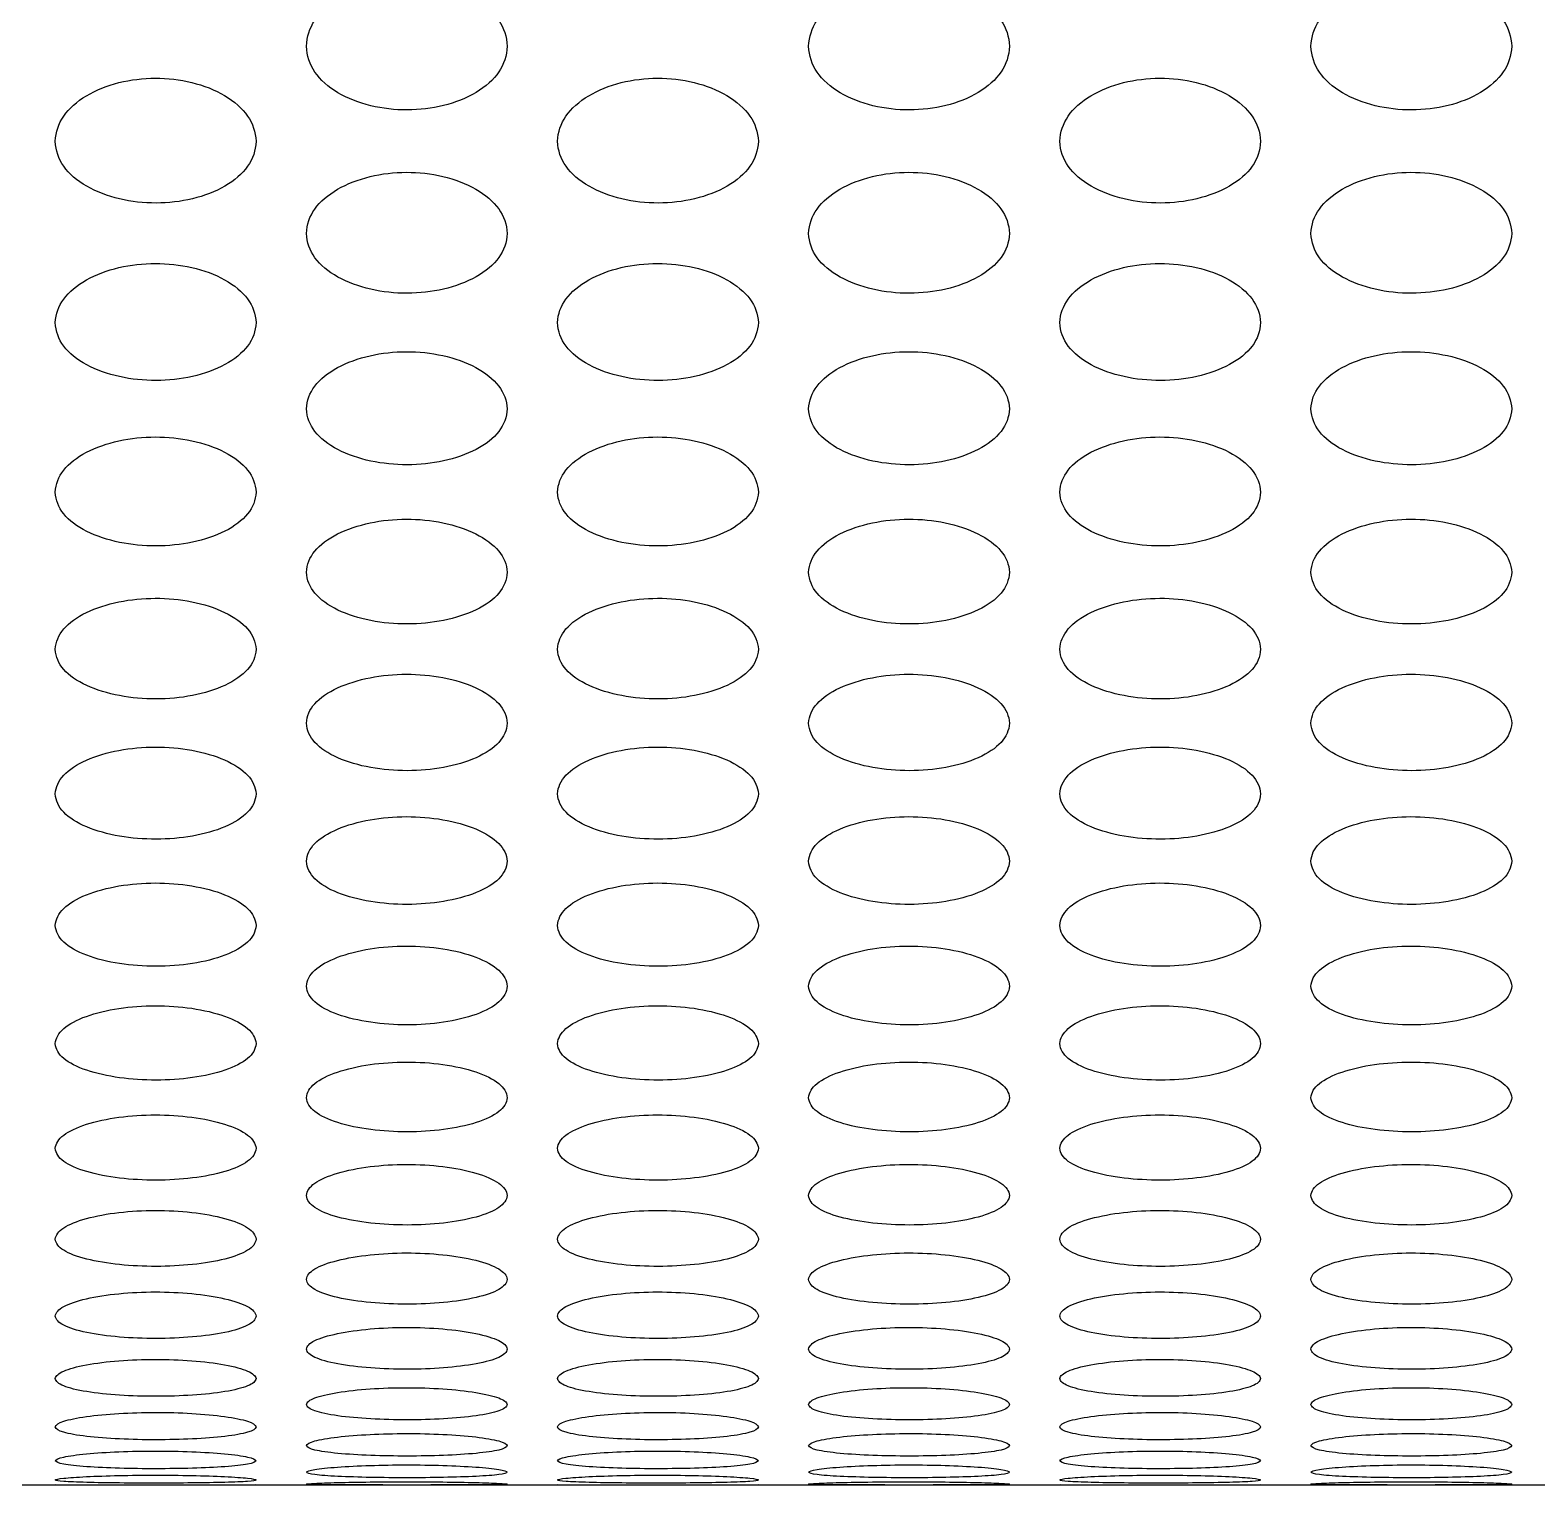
# Model space of a CAD drawing. Header units: millimetres. Extents: x 750 to 8479, y 2174 to 4333.
# Drawn here: x 2392.2 to 2452.2, y 3509.3 to 3567.2 of the extents above; entities that cross this region are included whole.
import ezdxf

# ---------------------------------------------------------------- set-up
doc = ezdxf.new("R2010")
doc.units = ezdxf.units.MM
doc.header["$LTSCALE"] = 153.67
doc.layers.get('0').update_dxf_attribs({"linetype": 'CONTINUOUS'})
doc.layers.add('02___PRT_ALL_AXES', color=7, linetype='CONTINUOUS')

msp = doc.modelspace()

# ---------------------------------------------------------------- linework, layer by layer
at = {"linetype": 'Continuous'}
msp.add_line((2284.7516, 3509.32203), (2725.87682, 3509.32203), dxfattribs=at)
at = {"layer": '02___PRT_ALL_AXES', "linetype": 'Continuous'}
for p, q in [((2406.20302, 3509.32203), (2405.94079, 3509.32203)), ((2408.39163, 3509.32203), (2408.1199, 3509.32203)), ((2426.20302, 3509.32203), (2425.94079, 3509.32203)), ((2428.39163, 3509.32203), (2428.1199, 3509.32203)), ((2446.20302, 3509.32203), (2445.94079, 3509.32203)), ((2448.39163, 3509.32203), (2448.1199, 3509.32203))]:
    msp.add_line(p, q, dxfattribs=at)
for points in [[(2403.16421, 3566.59356), (2403.18605, 3566.97196), (2403.39803, 3567.65175), (2404.34098, 3568.5126), (2405.68085, 3569.0574), (2407.14755, 3569.23724), (2408.62142, 3569.06465), (2409.97591, 3568.52092), (2410.92905, 3567.65558), (2411.14258, 3566.97348), (2411.16421, 3566.59356)], [(2423.16421, 3566.59356), (2423.18605, 3566.97196), (2423.39803, 3567.65175), (2424.34098, 3568.5126), (2425.68085, 3569.0574), (2427.14755, 3569.23724), (2428.62142, 3569.06465), (2429.97591, 3568.52092), (2430.92905, 3567.65558), (2431.14258, 3566.97348), (2431.16421, 3566.59356)], [(2443.16421, 3566.59356), (2443.18605, 3566.97196), (2443.39803, 3567.65175), (2444.34098, 3568.5126), (2445.68085, 3569.0574), (2447.14755, 3569.23724), (2448.62142, 3569.06465), (2449.97591, 3568.52092), (2450.92905, 3567.65558), (2451.14258, 3566.97348), (2451.16421, 3566.59356)], [(2411.16421, 3566.59356), (2411.14237, 3566.21516), (2410.93039, 3565.5416), (2409.98744, 3564.70085), (2408.64757, 3564.17474), (2407.18087, 3564.00198), (2405.707, 3564.16776), (2404.35251, 3564.69276), (2403.39937, 3565.53781), (2403.18584, 3566.21364), (2403.16421, 3566.59356)], [(2431.16421, 3566.59356), (2431.14237, 3566.21516), (2430.93039, 3565.5416), (2429.98744, 3564.70085), (2428.64757, 3564.17474), (2427.18087, 3564.00198), (2425.707, 3564.16776), (2424.35251, 3564.69276), (2423.39937, 3565.53781), (2423.18584, 3566.21364), (2423.16421, 3566.59356)], [(2451.16421, 3566.59356), (2451.14237, 3566.21516), (2450.93039, 3565.5416), (2449.98744, 3564.70085), (2448.64757, 3564.17474), (2447.18087, 3564.00198), (2445.707, 3564.16776), (2444.35251, 3564.69276), (2443.39937, 3565.53781), (2443.18584, 3566.21364), (2443.16421, 3566.59356)], [(2393.16421, 3562.81108), (2393.18605, 3563.17834), (2393.39803, 3563.83827), (2394.34098, 3564.67425), (2395.68085, 3565.20348), (2397.14755, 3565.37819), (2398.62142, 3565.21052), (2399.97591, 3564.68234), (2400.92905, 3563.84199), (2401.14258, 3563.17982), (2401.16421, 3562.81108)], [(2413.16421, 3562.81108), (2413.18605, 3563.17834), (2413.39803, 3563.83827), (2414.34098, 3564.67425), (2415.68085, 3565.20348), (2417.14755, 3565.37819), (2418.62142, 3565.21052), (2419.97591, 3564.68234), (2420.92905, 3563.84199), (2421.14258, 3563.17982), (2421.16421, 3562.81108)], [(2433.16421, 3562.81108), (2433.18605, 3563.17834), (2433.39803, 3563.83827), (2434.34098, 3564.67425), (2435.68085, 3565.20348), (2437.14755, 3565.37819), (2438.62142, 3565.21052), (2439.97591, 3564.68234), (2440.92905, 3563.84199), (2441.14258, 3563.17982), (2441.16421, 3562.81108)], [(2401.16421, 3562.81108), (2401.14237, 3562.44383), (2400.93039, 3561.79025), (2399.98744, 3560.97476), (2398.64757, 3560.46459), (2397.18087, 3560.2971), (2395.707, 3560.45783), (2394.35251, 3560.96691), (2393.39937, 3561.78658), (2393.18584, 3562.44235), (2393.16421, 3562.81108)], [(2421.16421, 3562.81108), (2421.14237, 3562.44383), (2420.93039, 3561.79025), (2419.98744, 3560.97476), (2418.64757, 3560.46459), (2417.18087, 3560.2971), (2415.707, 3560.45783), (2414.35251, 3560.96691), (2413.39937, 3561.78658), (2413.18584, 3562.44235), (2413.16421, 3562.81108)], [(2441.16421, 3562.81108), (2441.14237, 3562.44383), (2440.93039, 3561.79025), (2439.98744, 3560.97476), (2438.64757, 3560.46459), (2437.18087, 3560.2971), (2435.707, 3560.45783), (2434.35251, 3560.96691), (2433.39937, 3561.78658), (2433.18584, 3562.44235), (2433.16421, 3562.81108)], [(2403.16421, 3559.14274), (2403.18605, 3559.49864), (2403.39803, 3560.13832), (2404.34098, 3560.94896), (2405.68085, 3561.46229), (2407.14755, 3561.63179), (2408.62142, 3561.46912), (2409.97591, 3560.9568), (2410.92905, 3560.14192), (2411.14258, 3559.50007), (2411.16421, 3559.14274)], [(2423.16421, 3559.14274), (2423.18605, 3559.49864), (2423.39803, 3560.13832), (2424.34098, 3560.94896), (2425.68085, 3561.46229), (2427.14755, 3561.63179), (2428.62142, 3561.46912), (2429.97591, 3560.9568), (2430.92905, 3560.14192), (2431.14258, 3559.50007), (2431.16421, 3559.14274)], [(2443.16421, 3559.14274), (2443.18605, 3559.49864), (2443.39803, 3560.13832), (2444.34098, 3560.94896), (2445.68085, 3561.46229), (2447.14755, 3561.63179), (2448.62142, 3561.46912), (2449.97591, 3560.9568), (2450.92905, 3560.14192), (2451.14258, 3559.50007), (2451.16421, 3559.14274)], [(2411.16421, 3559.14274), (2411.14237, 3558.78685), (2410.93039, 3558.15364), (2409.98744, 3557.36388), (2408.64757, 3556.86996), (2407.18087, 3556.70783), (2405.707, 3556.86342), (2404.35251, 3557.35627), (2403.39937, 3558.15008), (2403.18584, 3558.78541), (2403.16421, 3559.14274)], [(2431.16421, 3559.14274), (2431.14237, 3558.78685), (2430.93039, 3558.15364), (2429.98744, 3557.36388), (2428.64757, 3556.86996), (2427.18087, 3556.70783), (2425.707, 3556.86342), (2424.35251, 3557.35627), (2423.39937, 3558.15008), (2423.18584, 3558.78541), (2423.16421, 3559.14274)], [(2451.16421, 3559.14274), (2451.14237, 3558.78685), (2450.93039, 3558.15364), (2449.98744, 3557.36388), (2448.64757, 3556.86996), (2447.18087, 3556.70783), (2445.707, 3556.86342), (2444.35251, 3557.35627), (2443.39937, 3558.15008), (2443.18584, 3558.78541), (2443.16421, 3559.14274)], [(2393.16421, 3555.59069), (2393.18605, 3555.93502), (2393.39803, 3556.55407), (2394.34098, 3557.3389), (2395.68085, 3557.83603), (2397.14755, 3558.0002), (2398.62142, 3557.84265), (2399.97591, 3557.34649), (2400.92905, 3556.55756), (2401.14258, 3555.9364), (2401.16421, 3555.59069)], [(2413.16421, 3555.59069), (2413.18605, 3555.93502), (2413.39803, 3556.55407), (2414.34098, 3557.3389), (2415.68085, 3557.83603), (2417.14755, 3558.0002), (2418.62142, 3557.84265), (2419.97591, 3557.34649), (2420.92905, 3556.55756), (2421.14258, 3555.9364), (2421.16421, 3555.59069)], [(2433.16421, 3555.59069), (2433.18605, 3555.93502), (2433.39803, 3556.55407), (2434.34098, 3557.3389), (2435.68085, 3557.83603), (2437.14755, 3558.0002), (2438.62142, 3557.84265), (2439.97591, 3557.34649), (2440.92905, 3556.55756), (2441.14258, 3555.9364), (2441.16421, 3555.59069)], [(2401.16421, 3555.59069), (2401.14237, 3555.24635), (2400.93039, 3554.63389), (2399.98744, 3553.87031), (2398.64757, 3553.39294), (2397.18087, 3553.23626), (2395.707, 3553.38661), (2394.35251, 3553.86296), (2393.39937, 3554.63044), (2393.18584, 3555.24497), (2393.16421, 3555.59069)], [(2421.16421, 3555.59069), (2421.14237, 3555.24635), (2420.93039, 3554.63389), (2419.98744, 3553.87031), (2418.64757, 3553.39294), (2417.18087, 3553.23626), (2415.707, 3553.38661), (2414.35251, 3553.86296), (2413.39937, 3554.63044), (2413.18584, 3555.24497), (2413.16421, 3555.59069)], [(2441.16421, 3555.59069), (2441.14237, 3555.24635), (2440.93039, 3554.63389), (2439.98744, 3553.87031), (2438.64757, 3553.39294), (2437.18087, 3553.23626), (2435.707, 3553.38661), (2434.35251, 3553.86296), (2433.39937, 3554.63044), (2433.18584, 3555.24497), (2433.16421, 3555.59069)], [(2403.16421, 3552.15698), (2403.18605, 3552.48955), (2403.39803, 3553.08762), (2404.34098, 3553.84616), (2405.68085, 3554.32682), (2407.14755, 3554.48557), (2408.62142, 3554.33322), (2409.97591, 3553.85351), (2410.92905, 3553.09099), (2411.14258, 3552.49089), (2411.16421, 3552.15698)], [(2423.16421, 3552.15698), (2423.18605, 3552.48955), (2423.39803, 3553.08762), (2424.34098, 3553.84616), (2425.68085, 3554.32682), (2427.14755, 3554.48557), (2428.62142, 3554.33322), (2429.97591, 3553.85351), (2430.92905, 3553.09099), (2431.14258, 3552.49089), (2431.16421, 3552.15698)], [(2443.16421, 3552.15698), (2443.18605, 3552.48955), (2443.39803, 3553.08762), (2444.34098, 3553.84616), (2445.68085, 3554.32682), (2447.14755, 3554.48557), (2448.62142, 3554.33322), (2449.97591, 3553.85351), (2450.92905, 3553.09099), (2451.14258, 3552.49089), (2451.16421, 3552.15698)], [(2411.16421, 3552.15698), (2411.14237, 3551.82442), (2410.93039, 3551.23305), (2409.98744, 3550.49611), (2408.64757, 3550.03555), (2407.18087, 3549.88442), (2405.707, 3550.02945), (2404.35251, 3550.48901), (2403.39937, 3551.22972), (2403.18584, 3551.82308), (2403.16421, 3552.15698)], [(2431.16421, 3552.15698), (2431.14237, 3551.82442), (2430.93039, 3551.23305), (2429.98744, 3550.49611), (2428.64757, 3550.03555), (2427.18087, 3549.88442), (2425.707, 3550.02945), (2424.35251, 3550.48901), (2423.39937, 3551.22972), (2423.18584, 3551.82308), (2423.16421, 3552.15698)], [(2451.16421, 3552.15698), (2451.14237, 3551.82442), (2450.93039, 3551.23305), (2449.98744, 3550.49611), (2448.64757, 3550.03555), (2447.18087, 3549.88442), (2445.707, 3550.02945), (2444.35251, 3550.48901), (2443.39937, 3551.22972), (2443.18584, 3551.82308), (2443.16421, 3552.15698)], [(2393.16421, 3548.84364), (2393.18605, 3549.16424), (2393.39803, 3549.74098), (2394.34098, 3550.47281), (2395.68085, 3550.9367), (2397.14755, 3551.08994), (2398.62142, 3550.94287), (2399.97591, 3550.47989), (2400.92905, 3549.74423), (2401.14258, 3549.16553), (2401.16421, 3548.84364)], [(2413.16421, 3548.84364), (2413.18605, 3549.16424), (2413.39803, 3549.74098), (2414.34098, 3550.47281), (2415.68085, 3550.9367), (2417.14755, 3551.08994), (2418.62142, 3550.94287), (2419.97591, 3550.47989), (2420.92905, 3549.74423), (2421.14258, 3549.16553), (2421.16421, 3548.84364)], [(2433.16421, 3548.84364), (2433.18605, 3549.16424), (2433.39803, 3549.74098), (2434.34098, 3550.47281), (2435.68085, 3550.9367), (2437.14755, 3551.08994), (2438.62142, 3550.94287), (2439.97591, 3550.47989), (2440.92905, 3549.74423), (2441.14258, 3549.16553), (2441.16421, 3548.84364)], [(2401.16421, 3548.84364), (2401.14237, 3548.52303), (2400.93039, 3547.95311), (2399.98744, 3547.24323), (2398.64757, 3546.79976), (2397.18087, 3546.65426), (2395.707, 3546.79388), (2394.35251, 3547.2364), (2393.39937, 3547.9499), (2393.18584, 3548.52174), (2393.16421, 3548.84364)], [(2421.16421, 3548.84364), (2421.14237, 3548.52303), (2420.93039, 3547.95311), (2419.98744, 3547.24323), (2418.64757, 3546.79976), (2417.18087, 3546.65426), (2415.707, 3546.79388), (2414.35251, 3547.2364), (2413.39937, 3547.9499), (2413.18584, 3548.52174), (2413.16421, 3548.84364)], [(2441.16421, 3548.84364), (2441.14237, 3548.52303), (2440.93039, 3547.95311), (2439.98744, 3547.24323), (2438.64757, 3546.79976), (2437.18087, 3546.65426), (2435.707, 3546.79388), (2434.35251, 3547.2364), (2433.39937, 3547.9499), (2433.18584, 3548.52174), (2433.16421, 3548.84364)], [(2403.16421, 3545.65259), (2403.18605, 3545.96104), (2403.39803, 3546.51611), (2404.34098, 3547.22079), (2405.68085, 3547.66765), (2407.14755, 3547.81529), (2408.62142, 3547.6736), (2409.97591, 3547.22761), (2410.92905, 3546.51923), (2411.14258, 3545.96229), (2411.16421, 3545.65259)], [(2423.16421, 3545.65259), (2423.18605, 3545.96104), (2423.39803, 3546.51611), (2424.34098, 3547.22079), (2425.68085, 3547.66765), (2427.14755, 3547.81529), (2428.62142, 3547.6736), (2429.97591, 3547.22761), (2430.92905, 3546.51923), (2431.14258, 3545.96229), (2431.16421, 3545.65259)], [(2443.16421, 3545.65259), (2443.18605, 3545.96104), (2443.39803, 3546.51611), (2444.34098, 3547.22079), (2445.68085, 3547.66765), (2447.14755, 3547.81529), (2448.62142, 3547.6736), (2449.97591, 3547.22761), (2450.92905, 3546.51923), (2451.14258, 3545.96229), (2451.16421, 3545.65259)], [(2411.16421, 3545.65259), (2411.14237, 3545.34413), (2410.93039, 3544.79598), (2409.98744, 3544.11358), (2408.64757, 3543.68746), (2407.18087, 3543.54768), (2405.707, 3543.68181), (2404.35251, 3544.10702), (2403.39937, 3544.7929), (2403.18584, 3545.34289), (2403.16421, 3545.65259)], [(2431.16421, 3545.65259), (2431.14237, 3545.34413), (2430.93039, 3544.79598), (2429.98744, 3544.11358), (2428.64757, 3543.68746), (2427.18087, 3543.54768), (2425.707, 3543.68181), (2424.35251, 3544.10702), (2423.39937, 3544.7929), (2423.18584, 3545.34289), (2423.16421, 3545.65259)], [(2451.16421, 3545.65259), (2451.14237, 3545.34413), (2450.93039, 3544.79598), (2449.98744, 3544.11358), (2448.64757, 3543.68746), (2447.18087, 3543.54768), (2445.707, 3543.68181), (2444.35251, 3544.10702), (2443.39937, 3544.7929), (2443.18584, 3545.34289), (2443.16421, 3545.65259)], [(2393.16421, 3542.58569), (2393.18605, 3542.88182), (2393.39803, 3543.41489), (2394.34098, 3544.09201), (2395.68085, 3544.52158), (2397.14755, 3544.66353), (2398.62142, 3544.5273), (2399.97591, 3544.09857), (2400.92905, 3543.41789), (2401.14258, 3542.88301), (2401.16421, 3542.58569)], [(2413.16421, 3542.58569), (2413.18605, 3542.88182), (2413.39803, 3543.41489), (2414.34098, 3544.09201), (2415.68085, 3544.52158), (2417.14755, 3544.66353), (2418.62142, 3544.5273), (2419.97591, 3544.09857), (2420.92905, 3543.41789), (2421.14258, 3542.88301), (2421.16421, 3542.58569)], [(2433.16421, 3542.58569), (2433.18605, 3542.88182), (2433.39803, 3543.41489), (2434.34098, 3544.09201), (2435.68085, 3544.52158), (2437.14755, 3544.66353), (2438.62142, 3544.5273), (2439.97591, 3544.09857), (2440.92905, 3543.41789), (2441.14258, 3542.88301), (2441.16421, 3542.58569)], [(2401.16421, 3542.58569), (2401.14237, 3542.28956), (2400.93039, 3541.76351), (2399.98744, 3541.10899), (2398.64757, 3540.70046), (2397.18087, 3540.56648), (2395.707, 3540.69505), (2394.35251, 3541.10269), (2393.39937, 3541.76055), (2393.18584, 3542.28837), (2393.16421, 3542.58569)], [(2421.16421, 3542.58569), (2421.14237, 3542.28956), (2420.93039, 3541.76351), (2419.98744, 3541.10899), (2418.64757, 3540.70046), (2417.18087, 3540.56648), (2415.707, 3540.69505), (2414.35251, 3541.10269), (2413.39937, 3541.76055), (2413.18584, 3542.28837), (2413.16421, 3542.58569)], [(2441.16421, 3542.58569), (2441.14237, 3542.28956), (2440.93039, 3541.76351), (2439.98744, 3541.10899), (2438.64757, 3540.70046), (2437.18087, 3540.56648), (2435.707, 3540.69505), (2434.35251, 3541.10269), (2433.39937, 3541.76055), (2433.18584, 3542.28837), (2433.16421, 3542.58569)], [(2403.16421, 3539.64474), (2403.18605, 3539.92837), (2403.39803, 3540.43913), (2404.34098, 3541.08831), (2405.68085, 3541.50032), (2407.14755, 3541.63651), (2408.62142, 3541.50581), (2409.97591, 3541.09459), (2410.92905, 3540.44201), (2411.14258, 3539.92951), (2411.16421, 3539.64474)], [(2423.16421, 3539.64474), (2423.18605, 3539.92837), (2423.39803, 3540.43913), (2424.34098, 3541.08831), (2425.68085, 3541.50032), (2427.14755, 3541.63651), (2428.62142, 3541.50581), (2429.97591, 3541.09459), (2430.92905, 3540.44201), (2431.14258, 3539.92951), (2431.16421, 3539.64474)], [(2443.16421, 3539.64474), (2443.18605, 3539.92837), (2443.39803, 3540.43913), (2444.34098, 3541.08831), (2445.68085, 3541.50032), (2447.14755, 3541.63651), (2448.62142, 3541.50581), (2449.97591, 3541.09459), (2450.92905, 3540.44201), (2451.14258, 3539.92951), (2451.16421, 3539.64474)], [(2411.16421, 3539.64474), (2411.14237, 3539.36111), (2410.93039, 3538.85746), (2409.98744, 3538.2312), (2408.64757, 3537.84051), (2407.18087, 3537.7124), (2405.707, 3537.83533), (2404.35251, 3538.22518), (2403.39937, 3538.85463), (2403.18584, 3539.35997), (2403.16421, 3539.64474)], [(2431.16421, 3539.64474), (2431.14237, 3539.36111), (2430.93039, 3538.85746), (2429.98744, 3538.2312), (2428.64757, 3537.84051), (2427.18087, 3537.7124), (2425.707, 3537.83533), (2424.35251, 3538.22518), (2423.39937, 3538.85463), (2423.18584, 3539.35997), (2423.16421, 3539.64474)], [(2451.16421, 3539.64474), (2451.14237, 3539.36111), (2450.93039, 3538.85746), (2449.98744, 3538.2312), (2448.64757, 3537.84051), (2447.18087, 3537.7124), (2445.707, 3537.83533), (2444.35251, 3538.22518), (2443.39937, 3538.85463), (2443.18584, 3539.35997), (2443.16421, 3539.64474)], [(2393.16421, 3536.83146), (2393.18605, 3537.10242), (2393.39803, 3537.59058), (2394.34098, 3538.21142), (2395.68085, 3538.60565), (2397.14755, 3538.73598), (2398.62142, 3538.6109), (2399.97591, 3538.21743), (2400.92905, 3537.59333), (2401.14258, 3537.10351), (2401.16421, 3536.83146)], [(2413.16421, 3536.83146), (2413.18605, 3537.10242), (2413.39803, 3537.59058), (2414.34098, 3538.21142), (2415.68085, 3538.60565), (2417.14755, 3538.73598), (2418.62142, 3538.6109), (2419.97591, 3538.21743), (2420.92905, 3537.59333), (2421.14258, 3537.10351), (2421.16421, 3536.83146)], [(2433.16421, 3536.83146), (2433.18605, 3537.10242), (2433.39803, 3537.59058), (2434.34098, 3538.21142), (2435.68085, 3538.60565), (2437.14755, 3538.73598), (2438.62142, 3538.6109), (2439.97591, 3538.21743), (2440.92905, 3537.59333), (2441.14258, 3537.10351), (2441.16421, 3536.83146)], [(2401.16421, 3536.83146), (2401.14237, 3536.5605), (2400.93039, 3536.07954), (2399.98744, 3535.48191), (2398.64757, 3535.10927), (2397.18087, 3534.98712), (2395.707, 3535.10434), (2394.35251, 3535.47616), (2393.39937, 3536.07683), (2393.18584, 3536.55941), (2393.16421, 3536.83146)], [(2421.16421, 3536.83146), (2421.14237, 3536.5605), (2420.93039, 3536.07954), (2419.98744, 3535.48191), (2418.64757, 3535.10927), (2417.18087, 3534.98712), (2415.707, 3535.10434), (2414.35251, 3535.47616), (2413.39937, 3536.07683), (2413.18584, 3536.55941), (2413.16421, 3536.83146)], [(2441.16421, 3536.83146), (2441.14237, 3536.5605), (2440.93039, 3536.07954), (2439.98744, 3535.48191), (2438.64757, 3535.10927), (2437.18087, 3534.98712), (2435.707, 3535.10434), (2434.35251, 3535.47616), (2433.39937, 3536.07683), (2433.18584, 3536.55941), (2433.16421, 3536.83146)], [(2403.16421, 3534.14748), (2403.18605, 3534.40562), (2403.39803, 3534.87088), (2404.34098, 3535.46303), (2405.68085, 3535.83925), (2407.14755, 3535.96366), (2408.62142, 3535.84426), (2409.97591, 3535.46877), (2410.92905, 3534.87351), (2411.14258, 3534.40666), (2411.16421, 3534.14748)], [(2423.16421, 3534.14748), (2423.18605, 3534.40562), (2423.39803, 3534.87088), (2424.34098, 3535.46303), (2425.68085, 3535.83925), (2427.14755, 3535.96366), (2428.62142, 3535.84426), (2429.97591, 3535.46877), (2430.92905, 3534.87351), (2431.14258, 3534.40666), (2431.16421, 3534.14748)], [(2443.16421, 3534.14748), (2443.18605, 3534.40562), (2443.39803, 3534.87088), (2444.34098, 3535.46303), (2445.68085, 3535.83925), (2447.14755, 3535.96366), (2448.62142, 3535.84426), (2449.97591, 3535.46877), (2450.92905, 3534.87351), (2451.14258, 3534.40666), (2451.16421, 3534.14748)], [(2411.16421, 3534.14748), (2411.14237, 3533.88934), (2410.93039, 3533.43136), (2409.98744, 3532.86271), (2408.64757, 3532.50835), (2407.18087, 3532.39222), (2405.707, 3532.50366), (2404.35251, 3532.85724), (2403.39937, 3533.42879), (2403.18584, 3533.8883), (2403.16421, 3534.14748)], [(2431.16421, 3534.14748), (2431.14237, 3533.88934), (2430.93039, 3533.43136), (2429.98744, 3532.86271), (2428.64757, 3532.50835), (2427.18087, 3532.39222), (2425.707, 3532.50366), (2424.35251, 3532.85724), (2423.39937, 3533.42879), (2423.18584, 3533.8883), (2423.16421, 3534.14748)], [(2451.16421, 3534.14748), (2451.14237, 3533.88934), (2450.93039, 3533.43136), (2449.98744, 3532.86271), (2448.64757, 3532.50835), (2447.18087, 3532.39222), (2445.707, 3532.50366), (2444.35251, 3532.85724), (2443.39937, 3533.42879), (2443.18584, 3533.8883), (2443.16421, 3534.14748)], [(2393.16421, 3531.59438), (2393.18605, 3531.83954), (2393.39803, 3532.28164), (2394.34098, 3532.84475), (2395.68085, 3533.20273), (2397.14755, 3533.32114), (2398.62142, 3533.2075), (2399.97591, 3532.85021), (2400.92905, 3532.28414), (2401.14258, 3531.84053), (2401.16421, 3531.59438)], [(2413.16421, 3531.59438), (2413.18605, 3531.83954), (2413.39803, 3532.28164), (2414.34098, 3532.84475), (2415.68085, 3533.20273), (2417.14755, 3533.32114), (2418.62142, 3533.2075), (2419.97591, 3532.85021), (2420.92905, 3532.28414), (2421.14258, 3531.84053), (2421.16421, 3531.59438)], [(2433.16421, 3531.59438), (2433.18605, 3531.83954), (2433.39803, 3532.28164), (2434.34098, 3532.84475), (2435.68085, 3533.20273), (2437.14755, 3533.32114), (2438.62142, 3533.2075), (2439.97591, 3532.85021), (2440.92905, 3532.28414), (2441.14258, 3531.84053), (2441.16421, 3531.59438)], [(2401.16421, 3531.59438), (2401.14237, 3531.34921), (2400.93039, 3530.91448), (2399.98744, 3530.37513), (2398.64757, 3530.03925), (2397.18087, 3529.92922), (2395.707, 3530.03481), (2394.35251, 3530.36994), (2393.39937, 3530.91203), (2393.18584, 3531.34822), (2393.16421, 3531.59438)], [(2421.16421, 3531.59438), (2421.14237, 3531.34921), (2420.93039, 3530.91448), (2419.98744, 3530.37513), (2418.64757, 3530.03925), (2417.18087, 3529.92922), (2415.707, 3530.03481), (2414.35251, 3530.36994), (2413.39937, 3530.91203), (2413.18584, 3531.34822), (2413.16421, 3531.59438)], [(2441.16421, 3531.59438), (2441.14237, 3531.34921), (2440.93039, 3530.91448), (2439.98744, 3530.37513), (2438.64757, 3530.03925), (2437.18087, 3529.92922), (2435.707, 3530.03481), (2434.35251, 3530.36994), (2433.39937, 3530.91203), (2433.18584, 3531.34822), (2433.16421, 3531.59438)], [(2403.16421, 3529.17363), (2403.18605, 3529.40568), (2403.39803, 3529.82436), (2404.34098, 3530.3581), (2405.68085, 3530.69764), (2407.14755, 3530.80998), (2408.62142, 3530.70216), (2409.97591, 3530.36328), (2410.92905, 3529.82672), (2411.14258, 3529.40661), (2411.16421, 3529.17363)], [(2423.16421, 3529.17363), (2423.18605, 3529.40568), (2423.39803, 3529.82436), (2424.34098, 3530.3581), (2425.68085, 3530.69764), (2427.14755, 3530.80998), (2428.62142, 3530.70216), (2429.97591, 3530.36328), (2430.92905, 3529.82672), (2431.14258, 3529.40661), (2431.16421, 3529.17363)], [(2443.16421, 3529.17363), (2443.18605, 3529.40568), (2443.39803, 3529.82436), (2444.34098, 3530.3581), (2445.68085, 3530.69764), (2447.14755, 3530.80998), (2448.62142, 3530.70216), (2449.97591, 3530.36328), (2450.92905, 3529.82672), (2451.14258, 3529.40661), (2451.16421, 3529.17363)], [(2411.16421, 3529.17363), (2411.14237, 3528.94159), (2410.93039, 3528.53035), (2409.98744, 3528.02062), (2408.64757, 3527.70343), (2407.18087, 3527.59956), (2405.707, 3527.69924), (2404.35251, 3528.01573), (2403.39937, 3528.52804), (2403.18584, 3528.94065), (2403.16421, 3529.17363)], [(2431.16421, 3529.17363), (2431.14237, 3528.94159), (2430.93039, 3528.53035), (2429.98744, 3528.02062), (2428.64757, 3527.70343), (2427.18087, 3527.59956), (2425.707, 3527.69924), (2424.35251, 3528.01573), (2423.39937, 3528.52804), (2423.18584, 3528.94065), (2423.16421, 3529.17363)], [(2451.16421, 3529.17363), (2451.14237, 3528.94159), (2450.93039, 3528.53035), (2449.98744, 3528.02062), (2448.64757, 3527.70343), (2447.18087, 3527.59956), (2445.707, 3527.69924), (2444.35251, 3528.01573), (2443.39937, 3528.52804), (2443.18584, 3528.94065), (2443.16421, 3529.17363)], [(2393.16421, 3526.88667), (2393.18605, 3527.10546), (2393.39803, 3527.50048), (2394.34098, 3528.00454), (2395.68085, 3528.32543), (2397.14755, 3528.43164), (2398.62142, 3528.32971), (2399.97591, 3528.00943), (2400.92905, 3527.50271), (2401.14258, 3527.10634), (2401.16421, 3526.88667)], [(2413.16421, 3526.88667), (2413.18605, 3527.10546), (2413.39803, 3527.50048), (2414.34098, 3528.00454), (2415.68085, 3528.32543), (2417.14755, 3528.43164), (2418.62142, 3528.32971), (2419.97591, 3528.00943), (2420.92905, 3527.50271), (2421.14258, 3527.10634), (2421.16421, 3526.88667)], [(2433.16421, 3526.88667), (2433.18605, 3527.10546), (2433.39803, 3527.50048), (2434.34098, 3528.00454), (2435.68085, 3528.32543), (2437.14755, 3528.43164), (2438.62142, 3528.32971), (2439.97591, 3528.00943), (2440.92905, 3527.50271), (2441.14258, 3527.10634), (2441.16421, 3526.88667)], [(2401.16421, 3526.88667), (2401.14237, 3526.66788), (2400.93039, 3526.28038), (2399.98744, 3525.80057), (2398.64757, 3525.50225), (2397.18087, 3525.40459), (2395.707, 3525.4983), (2394.35251, 3525.79596), (2393.39937, 3526.2782), (2393.18584, 3526.667), (2393.16421, 3526.88667)], [(2421.16421, 3526.88667), (2421.14237, 3526.66788), (2420.93039, 3526.28038), (2419.98744, 3525.80057), (2418.64757, 3525.50225), (2417.18087, 3525.40459), (2415.707, 3525.4983), (2414.35251, 3525.79596), (2413.39937, 3526.2782), (2413.18584, 3526.667), (2413.16421, 3526.88667)], [(2441.16421, 3526.88667), (2441.14237, 3526.66788), (2440.93039, 3526.28038), (2439.98744, 3525.80057), (2438.64757, 3525.50225), (2437.18087, 3525.40459), (2435.707, 3525.4983), (2434.35251, 3525.79596), (2433.39937, 3526.2782), (2433.18584, 3526.667), (2433.16421, 3526.88667)], [(2403.16421, 3524.73482), (2403.18605, 3524.94023), (2403.39803, 3525.31135), (2404.34098, 3525.78544), (2405.68085, 3526.0875), (2407.14755, 3526.18751), (2408.62142, 3526.09152), (2409.97591, 3525.79004), (2410.92905, 3525.31344), (2411.14258, 3524.94105), (2411.16421, 3524.73482)], [(2423.16421, 3524.73482), (2423.18605, 3524.94023), (2423.39803, 3525.31135), (2424.34098, 3525.78544), (2425.68085, 3526.0875), (2427.14755, 3526.18751), (2428.62142, 3526.09152), (2429.97591, 3525.79004), (2430.92905, 3525.31344), (2431.14258, 3524.94105), (2431.16421, 3524.73482)], [(2443.16421, 3524.73482), (2443.18605, 3524.94023), (2443.39803, 3525.31135), (2444.34098, 3525.78544), (2445.68085, 3526.0875), (2447.14755, 3526.18751), (2448.62142, 3526.09152), (2449.97591, 3525.79004), (2450.92905, 3525.31344), (2451.14258, 3524.94105), (2451.16421, 3524.73482)], [(2411.16421, 3524.73482), (2411.14237, 3524.52941), (2410.93039, 3524.16587), (2409.98744, 3523.71626), (2408.64757, 3523.43698), (2407.18087, 3523.34559), (2405.707, 3523.43329), (2404.35251, 3523.71195), (2403.39937, 3524.16383), (2403.18584, 3524.52858), (2403.16421, 3524.73482)], [(2431.16421, 3524.73482), (2431.14237, 3524.52941), (2430.93039, 3524.16587), (2429.98744, 3523.71626), (2428.64757, 3523.43698), (2427.18087, 3523.34559), (2425.707, 3523.43329), (2424.35251, 3523.71195), (2423.39937, 3524.16383), (2423.18584, 3524.52858), (2423.16421, 3524.73482)], [(2451.16421, 3524.73482), (2451.14237, 3524.52941), (2450.93039, 3524.16587), (2449.98744, 3523.71626), (2448.64757, 3523.43698), (2447.18087, 3523.34559), (2445.707, 3523.43329), (2444.35251, 3523.71195), (2443.39937, 3524.16383), (2443.18584, 3524.52858), (2443.16421, 3524.73482)], [(2393.16421, 3522.71933), (2393.18605, 3522.91124), (2393.39803, 3523.25825), (2394.34098, 3523.70209), (2395.68085, 3523.98514), (2397.14755, 3524.0789), (2398.62142, 3523.98892), (2399.97591, 3523.7064), (2400.92905, 3523.26021), (2401.14258, 3522.91201), (2401.16421, 3522.71933)], [(2413.16421, 3522.71933), (2413.18605, 3522.91124), (2413.39803, 3523.25825), (2414.34098, 3523.70209), (2415.68085, 3523.98514), (2417.14755, 3524.0789), (2418.62142, 3523.98892), (2419.97591, 3523.7064), (2420.92905, 3523.26021), (2421.14258, 3522.91201), (2421.16421, 3522.71933)], [(2433.16421, 3522.71933), (2433.18605, 3522.91124), (2433.39803, 3523.25825), (2434.34098, 3523.70209), (2435.68085, 3523.98514), (2437.14755, 3524.0789), (2438.62142, 3523.98892), (2439.97591, 3523.7064), (2440.92905, 3523.26021), (2441.14258, 3522.91201), (2441.16421, 3522.71933)], [(2401.16421, 3522.71933), (2401.14237, 3522.52742), (2400.93039, 3522.18807), (2399.98744, 3521.76892), (2398.64757, 3521.50884), (2397.18087, 3521.42378), (2395.707, 3521.5054), (2394.35251, 3521.7649), (2393.39937, 3522.18616), (2393.18584, 3522.52665), (2393.16421, 3522.71933)], [(2421.16421, 3522.71933), (2421.14237, 3522.52742), (2420.93039, 3522.18807), (2419.98744, 3521.76892), (2418.64757, 3521.50884), (2417.18087, 3521.42378), (2415.707, 3521.5054), (2414.35251, 3521.7649), (2413.39937, 3522.18616), (2413.18584, 3522.52665), (2413.16421, 3522.71933)], [(2441.16421, 3522.71933), (2441.14237, 3522.52742), (2440.93039, 3522.18807), (2439.98744, 3521.76892), (2438.64757, 3521.50884), (2437.18087, 3521.42378), (2435.707, 3521.5054), (2434.35251, 3521.7649), (2433.39937, 3522.18616), (2433.18584, 3522.52665), (2433.16421, 3522.71933)], [(2403.16421, 3520.84139), (2403.18605, 3521.01969), (2403.39803, 3521.34239), (2404.34098, 3521.75571), (2405.68085, 3522.01959), (2407.14755, 3522.10705), (2408.62142, 3522.02311), (2409.97591, 3521.75972), (2410.92905, 3521.34421), (2411.14258, 3521.0204), (2411.16421, 3520.84139)], [(2423.16421, 3520.84139), (2423.18605, 3521.01969), (2423.39803, 3521.34239), (2424.34098, 3521.75571), (2425.68085, 3522.01959), (2427.14755, 3522.10705), (2428.62142, 3522.02311), (2429.97591, 3521.75972), (2430.92905, 3521.34421), (2431.14258, 3521.0204), (2431.16421, 3520.84139)], [(2443.16421, 3520.84139), (2443.18605, 3521.01969), (2443.39803, 3521.34239), (2444.34098, 3521.75571), (2445.68085, 3522.01959), (2447.14755, 3522.10705), (2448.62142, 3522.02311), (2449.97591, 3521.75972), (2450.92905, 3521.34421), (2451.14258, 3521.0204), (2451.16421, 3520.84139)], [(2411.16421, 3520.84139), (2411.14237, 3520.66309), (2410.93039, 3520.34811), (2409.98744, 3519.95967), (2408.64757, 3519.71895), (2407.18087, 3519.64027), (2405.707, 3519.71577), (2404.35251, 3519.95595), (2403.39937, 3520.34634), (2403.18584, 3520.66238), (2403.16421, 3520.84139)], [(2431.16421, 3520.84139), (2431.14237, 3520.66309), (2430.93039, 3520.34811), (2429.98744, 3519.95967), (2428.64757, 3519.71895), (2427.18087, 3519.64027), (2425.707, 3519.71577), (2424.35251, 3519.95595), (2423.39937, 3520.34634), (2423.18584, 3520.66238), (2423.16421, 3520.84139)], [(2451.16421, 3520.84139), (2451.14237, 3520.66309), (2450.93039, 3520.34811), (2449.98744, 3519.95967), (2448.64757, 3519.71895), (2447.18087, 3519.64027), (2445.707, 3519.71577), (2444.35251, 3519.95595), (2443.39937, 3520.34634), (2443.18584, 3520.66238), (2443.16421, 3520.84139)], [(2393.16421, 3519.10209), (2393.18605, 3519.26667), (2393.39803, 3519.56487), (2394.34098, 3519.94744), (2395.68085, 3520.192), (2397.14755, 3520.27309), (2398.62142, 3520.19526), (2399.97591, 3519.95116), (2400.92905, 3519.56655), (2401.14258, 3519.26733), (2401.16421, 3519.10209)], [(2413.16421, 3519.10209), (2413.18605, 3519.26667), (2413.39803, 3519.56487), (2414.34098, 3519.94744), (2415.68085, 3520.192), (2417.14755, 3520.27309), (2418.62142, 3520.19526), (2419.97591, 3519.95116), (2420.92905, 3519.56655), (2421.14258, 3519.26733), (2421.16421, 3519.10209)], [(2433.16421, 3519.10209), (2433.18605, 3519.26667), (2433.39803, 3519.56487), (2434.34098, 3519.94744), (2435.68085, 3520.192), (2437.14755, 3520.27309), (2438.62142, 3520.19526), (2439.97591, 3519.95116), (2440.92905, 3519.56655), (2441.14258, 3519.26733), (2441.16421, 3519.10209)], [(2401.16421, 3519.10209), (2401.14237, 3518.93751), (2400.93039, 3518.64709), (2399.98744, 3518.28959), (2398.64757, 3518.06836), (2397.18087, 3517.9961), (2395.707, 3518.06543), (2394.35251, 3518.28616), (2393.39937, 3518.64546), (2393.18584, 3518.93685), (2393.16421, 3519.10209)], [(2421.16421, 3519.10209), (2421.14237, 3518.93751), (2420.93039, 3518.64709), (2419.98744, 3518.28959), (2418.64757, 3518.06836), (2417.18087, 3517.9961), (2415.707, 3518.06543), (2414.35251, 3518.28616), (2413.39937, 3518.64546), (2413.18584, 3518.93685), (2413.16421, 3519.10209)], [(2441.16421, 3519.10209), (2441.14237, 3518.93751), (2440.93039, 3518.64709), (2439.98744, 3518.28959), (2438.64757, 3518.06836), (2437.18087, 3517.9961), (2435.707, 3518.06543), (2434.35251, 3518.28616), (2433.39937, 3518.64546), (2433.18584, 3518.93685), (2433.16421, 3519.10209)], [(2403.16421, 3517.50245), (2403.18605, 3517.65321), (2403.39803, 3517.92674), (2404.34098, 3518.27834), (2405.68085, 3518.50342), (2407.14755, 3518.57811), (2408.62142, 3518.50642), (2409.97591, 3518.28175), (2410.92905, 3517.92828), (2411.14258, 3517.65382), (2411.16421, 3517.50245)], [(2423.16421, 3517.50245), (2423.18605, 3517.65321), (2423.39803, 3517.92674), (2424.34098, 3518.27834), (2425.68085, 3518.50342), (2427.14755, 3518.57811), (2428.62142, 3518.50642), (2429.97591, 3518.28175), (2430.92905, 3517.92828), (2431.14258, 3517.65382), (2431.16421, 3517.50245)], [(2443.16421, 3517.50245), (2443.18605, 3517.65321), (2443.39803, 3517.92674), (2444.34098, 3518.27834), (2445.68085, 3518.50342), (2447.14755, 3518.57811), (2448.62142, 3518.50642), (2449.97591, 3518.28175), (2450.92905, 3517.92828), (2451.14258, 3517.65382), (2451.16421, 3517.50245)], [(2411.16421, 3517.50245), (2411.14237, 3517.35168), (2410.93039, 3517.08599), (2409.98744, 3516.75963), (2408.64757, 3516.55802), (2407.18087, 3516.49223), (2405.707, 3516.55536), (2404.35251, 3516.7565), (2403.39937, 3517.0845), (2403.18584, 3517.35108), (2403.16421, 3517.50245)], [(2431.16421, 3517.50245), (2431.14237, 3517.35168), (2430.93039, 3517.08599), (2429.98744, 3516.75963), (2428.64757, 3516.55802), (2427.18087, 3516.49223), (2425.707, 3516.55536), (2424.35251, 3516.7565), (2423.39937, 3517.0845), (2423.18584, 3517.35108), (2423.16421, 3517.50245)], [(2451.16421, 3517.50245), (2451.14237, 3517.35168), (2450.93039, 3517.08599), (2449.98744, 3516.75963), (2448.64757, 3516.55802), (2447.18087, 3516.49223), (2445.707, 3516.55536), (2444.35251, 3516.7565), (2443.39937, 3517.0845), (2443.18584, 3517.35108), (2443.16421, 3517.50245)], [(2393.16421, 3516.0434), (2393.18605, 3516.18026), (2393.39803, 3516.42895), (2394.34098, 3516.74937), (2395.68085, 3516.95485), (2397.14755, 3517.02309), (2398.62142, 3516.95759), (2399.97591, 3516.75248), (2400.92905, 3516.43035), (2401.14258, 3516.18081), (2401.16421, 3516.0434)], [(2413.16421, 3516.0434), (2413.18605, 3516.18026), (2413.39803, 3516.42895), (2414.34098, 3516.74937), (2415.68085, 3516.95485), (2417.14755, 3517.02309), (2418.62142, 3516.95759), (2419.97591, 3516.75248), (2420.92905, 3516.43035), (2421.14258, 3516.18081), (2421.16421, 3516.0434)], [(2433.16421, 3516.0434), (2433.18605, 3516.18026), (2433.39803, 3516.42895), (2434.34098, 3516.74937), (2435.68085, 3516.95485), (2437.14755, 3517.02309), (2438.62142, 3516.95759), (2439.97591, 3516.75248), (2440.92905, 3516.43035), (2441.14258, 3516.18081), (2441.16421, 3516.0434)], [(2401.16421, 3516.0434), (2401.14237, 3515.90653), (2400.93039, 3515.66572), (2399.98744, 3515.37069), (2398.64757, 3515.18883), (2397.18087, 3515.12954), (2395.707, 3515.18643), (2394.35251, 3515.36787), (2393.39937, 3515.66437), (2393.18584, 3515.90598), (2393.16421, 3516.0434)], [(2421.16421, 3516.0434), (2421.14237, 3515.90653), (2420.93039, 3515.66572), (2419.98744, 3515.37069), (2418.64757, 3515.18883), (2417.18087, 3515.12954), (2415.707, 3515.18643), (2414.35251, 3515.36787), (2413.39937, 3515.66437), (2413.18584, 3515.90598), (2413.16421, 3516.0434)], [(2441.16421, 3516.0434), (2441.14237, 3515.90653), (2440.93039, 3515.66572), (2439.98744, 3515.37069), (2438.64757, 3515.18883), (2437.18087, 3515.12954), (2435.707, 3515.18643), (2434.35251, 3515.36787), (2433.39937, 3515.66437), (2433.18584, 3515.90598), (2433.16421, 3516.0434)], [(2403.16421, 3514.72579), (2403.18605, 3514.84867), (2403.39803, 3515.07237), (2404.34098, 3515.36143), (2405.68085, 3515.54719), (2407.14755, 3515.60894), (2408.62142, 3515.54967), (2409.97591, 3515.36424), (2410.92905, 3515.07364), (2411.14258, 3514.84916), (2411.16421, 3514.72579)], [(2423.16421, 3514.72579), (2423.18605, 3514.84867), (2423.39803, 3515.07237), (2424.34098, 3515.36143), (2425.68085, 3515.54719), (2427.14755, 3515.60894), (2428.62142, 3515.54967), (2429.97591, 3515.36424), (2430.92905, 3515.07364), (2431.14258, 3514.84916), (2431.16421, 3514.72579)], [(2443.16421, 3514.72579), (2443.18605, 3514.84867), (2443.39803, 3515.07237), (2444.34098, 3515.36143), (2445.68085, 3515.54719), (2447.14755, 3515.60894), (2448.62142, 3515.54967), (2449.97591, 3515.36424), (2450.92905, 3515.07364), (2451.14258, 3514.84916), (2451.16421, 3514.72579)], [(2393.16421, 3513.55039), (2393.18605, 3513.65922), (2393.39803, 3513.85781), (2394.34098, 3514.11533), (2395.68085, 3514.28126), (2397.14755, 3514.33649), (2398.62142, 3514.28348), (2399.97591, 3514.11784), (2400.92905, 3513.85893), (2401.14258, 3513.65966), (2401.16421, 3513.55039)], [(2411.16421, 3514.72579), (2411.14237, 3514.60291), (2410.93039, 3514.38712), (2409.98744, 3514.12359), (2408.64757, 3513.96158), (2407.18087, 3513.90883), (2405.707, 3513.95945), (2404.35251, 3514.12107), (2403.39937, 3514.38591), (2403.18584, 3514.60241), (2403.16421, 3514.72579)], [(2413.16421, 3513.55039), (2413.18605, 3513.65922), (2413.39803, 3513.85781), (2414.34098, 3514.11533), (2415.68085, 3514.28126), (2417.14755, 3514.33649), (2418.62142, 3514.28348), (2419.97591, 3514.11784), (2420.92905, 3513.85893), (2421.14258, 3513.65966), (2421.16421, 3513.55039)], [(2431.16421, 3514.72579), (2431.14237, 3514.60291), (2430.93039, 3514.38712), (2429.98744, 3514.12359), (2428.64757, 3513.96158), (2427.18087, 3513.90883), (2425.707, 3513.95945), (2424.35251, 3514.12107), (2423.39937, 3514.38591), (2423.18584, 3514.60241), (2423.16421, 3514.72579)], [(2433.16421, 3513.55039), (2433.18605, 3513.65922), (2433.39803, 3513.85781), (2434.34098, 3514.11533), (2435.68085, 3514.28126), (2437.14755, 3514.33649), (2438.62142, 3514.28348), (2439.97591, 3514.11784), (2440.92905, 3513.85893), (2441.14258, 3513.65966), (2441.16421, 3513.55039)], [(2451.16421, 3514.72579), (2451.14237, 3514.60291), (2450.93039, 3514.38712), (2449.98744, 3514.12359), (2448.64757, 3513.96158), (2447.18087, 3513.90883), (2445.707, 3513.95945), (2444.35251, 3514.12107), (2443.39937, 3514.38591), (2443.18584, 3514.60241), (2443.16421, 3514.72579)], [(2401.16421, 3513.55039), (2401.14237, 3513.44156), (2400.93039, 3513.25092), (2399.98744, 3513.01906), (2398.64757, 3512.87699), (2397.18087, 3512.83081), (2395.707, 3512.87512), (2394.35251, 3513.01684), (2393.39937, 3513.24985), (2393.18584, 3513.44112), (2393.16421, 3513.55039)], [(2403.16421, 3512.51789), (2403.18605, 3512.6126), (2403.39803, 3512.78597), (2404.34098, 3513.0118), (2405.68085, 3513.1578), (2407.14755, 3513.20647), (2408.62142, 3513.15976), (2409.97591, 3513.014), (2410.92905, 3512.78695), (2411.14258, 3512.61298), (2411.16421, 3512.51789)], [(2421.16421, 3513.55039), (2421.14237, 3513.44156), (2420.93039, 3513.25092), (2419.98744, 3513.01906), (2418.64757, 3512.87699), (2417.18087, 3512.83081), (2415.707, 3512.87512), (2414.35251, 3513.01684), (2413.39937, 3513.24985), (2413.18584, 3513.44112), (2413.16421, 3513.55039)], [(2423.16421, 3512.51789), (2423.18605, 3512.6126), (2423.39803, 3512.78597), (2424.34098, 3513.0118), (2425.68085, 3513.1578), (2427.14755, 3513.20647), (2428.62142, 3513.15976), (2429.97591, 3513.014), (2430.92905, 3512.78695), (2431.14258, 3512.61298), (2431.16421, 3512.51789)], [(2441.16421, 3513.55039), (2441.14237, 3513.44156), (2440.93039, 3513.25092), (2439.98744, 3513.01906), (2438.64757, 3512.87699), (2437.18087, 3512.83081), (2435.707, 3512.87512), (2434.35251, 3513.01684), (2433.39937, 3513.24985), (2433.18584, 3513.44112), (2433.16421, 3513.55039)], [(2443.16421, 3512.51789), (2443.18605, 3512.6126), (2443.39803, 3512.78597), (2444.34098, 3513.0118), (2445.68085, 3513.1578), (2447.14755, 3513.20647), (2448.62142, 3513.15976), (2449.97591, 3513.014), (2450.92905, 3512.78695), (2451.14258, 3512.61298), (2451.16421, 3512.51789)], [(2411.16421, 3512.51789), (2411.14237, 3512.42318), (2410.93039, 3512.2578), (2409.98744, 3512.05773), (2408.64757, 3511.93569), (2407.18087, 3511.8961), (2405.707, 3511.93408), (2404.35251, 3512.05582), (2403.39937, 3512.25687), (2403.18584, 3512.4228), (2403.16421, 3512.51789)], [(2431.16421, 3512.51789), (2431.14237, 3512.42318), (2430.93039, 3512.2578), (2429.98744, 3512.05773), (2428.64757, 3511.93569), (2427.18087, 3511.8961), (2425.707, 3511.93408), (2424.35251, 3512.05582), (2423.39937, 3512.25687), (2423.18584, 3512.4228), (2423.16421, 3512.51789)], [(2451.16421, 3512.51789), (2451.14237, 3512.42318), (2450.93039, 3512.2578), (2449.98744, 3512.05773), (2448.64757, 3511.93569), (2447.18087, 3511.8961), (2445.707, 3511.93408), (2444.35251, 3512.05582), (2443.39937, 3512.25687), (2443.18584, 3512.4228), (2443.16421, 3512.51789)], [(2393.16421, 3511.62889), (2393.18605, 3511.70943), (2393.39803, 3511.85746), (2394.34098, 3512.05148), (2395.68085, 3512.17747), (2397.14755, 3512.21955), (2398.62142, 3512.17916), (2399.97591, 3512.05337), (2400.92905, 3511.8583), (2401.14258, 3511.70975), (2401.16421, 3511.62889)], [(2413.16421, 3511.62889), (2413.18605, 3511.70943), (2413.39803, 3511.85746), (2414.34098, 3512.05148), (2415.68085, 3512.17747), (2417.14755, 3512.21955), (2418.62142, 3512.17916), (2419.97591, 3512.05337), (2420.92905, 3511.8583), (2421.14258, 3511.70975), (2421.16421, 3511.62889)], [(2433.16421, 3511.62889), (2433.18605, 3511.70943), (2433.39803, 3511.85746), (2434.34098, 3512.05148), (2435.68085, 3512.17747), (2437.14755, 3512.21955), (2438.62142, 3512.17916), (2439.97591, 3512.05337), (2440.92905, 3511.8583), (2441.14258, 3511.70975), (2441.16421, 3511.62889)], [(2401.16421, 3511.62889), (2401.14237, 3511.54835), (2400.93039, 3511.40833), (2399.98744, 3511.24017), (2398.64757, 3511.13822), (2397.18087, 3511.10526), (2395.707, 3511.13689), (2394.35251, 3511.23857), (2393.39937, 3511.40755), (2393.18584, 3511.54802), (2393.16421, 3511.62889)], [(2403.16421, 3510.88391), (2403.18605, 3510.95023), (2403.39803, 3511.07285), (2404.34098, 3511.23493), (2405.68085, 3511.34084), (2407.14755, 3511.37631), (2408.62142, 3511.34227), (2409.97591, 3511.23652), (2410.92905, 3511.07354), (2411.14258, 3510.95049), (2411.16421, 3510.88391)], [(2421.16421, 3511.62889), (2421.14237, 3511.54835), (2420.93039, 3511.40833), (2419.98744, 3511.24017), (2418.64757, 3511.13822), (2417.18087, 3511.10526), (2415.707, 3511.13689), (2414.35251, 3511.23857), (2413.39937, 3511.40755), (2413.18584, 3511.54802), (2413.16421, 3511.62889)], [(2423.16421, 3510.88391), (2423.18605, 3510.95023), (2423.39803, 3511.07285), (2424.34098, 3511.23493), (2425.68085, 3511.34084), (2427.14755, 3511.37631), (2428.62142, 3511.34227), (2429.97591, 3511.23652), (2430.92905, 3511.07354), (2431.14258, 3510.95049), (2431.16421, 3510.88391)], [(2441.16421, 3511.62889), (2441.14237, 3511.54835), (2440.93039, 3511.40833), (2439.98744, 3511.24017), (2438.64757, 3511.13822), (2437.18087, 3511.10526), (2435.707, 3511.13689), (2434.35251, 3511.23857), (2433.39937, 3511.40755), (2433.18584, 3511.54802), (2433.16421, 3511.62889)], [(2443.16421, 3510.88391), (2443.18605, 3510.95023), (2443.39803, 3511.07285), (2444.34098, 3511.23493), (2445.68085, 3511.34084), (2447.14755, 3511.37631), (2448.62142, 3511.34227), (2449.97591, 3511.23652), (2450.92905, 3511.07354), (2451.14258, 3510.95049), (2451.16421, 3510.88391)], [(2393.16421, 3510.28338), (2393.18605, 3510.33544), (2393.39803, 3510.43258), (2394.34098, 3510.56263), (2395.68085, 3510.6484), (2397.14755, 3510.67724), (2398.62142, 3510.64955), (2399.97591, 3510.56391), (2400.92905, 3510.43313), (2401.14258, 3510.33565), (2401.16421, 3510.28338)], [(2411.16421, 3510.88391), (2411.14237, 3510.81759), (2410.93039, 3510.70301), (2409.98744, 3510.56686), (2408.64757, 3510.48507), (2407.18087, 3510.45874), (2405.707, 3510.484), (2404.35251, 3510.56557), (2403.39937, 3510.70237), (2403.18584, 3510.81732), (2403.16421, 3510.88391)], [(2413.16421, 3510.28338), (2413.18605, 3510.33544), (2413.39803, 3510.43258), (2414.34098, 3510.56263), (2415.68085, 3510.6484), (2417.14755, 3510.67724), (2418.62142, 3510.64955), (2419.97591, 3510.56391), (2420.92905, 3510.43313), (2421.14258, 3510.33565), (2421.16421, 3510.28338)], [(2431.16421, 3510.88391), (2431.14237, 3510.81759), (2430.93039, 3510.70301), (2429.98744, 3510.56686), (2428.64757, 3510.48507), (2427.18087, 3510.45874), (2425.707, 3510.484), (2424.35251, 3510.56557), (2423.39937, 3510.70237), (2423.18584, 3510.81732), (2423.16421, 3510.88391)], [(2433.16421, 3510.28338), (2433.18605, 3510.33544), (2433.39803, 3510.43258), (2434.34098, 3510.56263), (2435.68085, 3510.6484), (2437.14755, 3510.67724), (2438.62142, 3510.64955), (2439.97591, 3510.56391), (2440.92905, 3510.43313), (2441.14258, 3510.33565), (2441.16421, 3510.28338)], [(2451.16421, 3510.88391), (2451.14237, 3510.81759), (2450.93039, 3510.70301), (2449.98744, 3510.56686), (2448.64757, 3510.48507), (2447.18087, 3510.45874), (2445.707, 3510.484), (2444.35251, 3510.56557), (2443.39937, 3510.70237), (2443.18584, 3510.81732), (2443.16421, 3510.88391)], [(2401.16421, 3510.28338), (2401.14237, 3510.23132), (2400.93039, 3510.14225), (2399.98744, 3510.03818), (2398.64757, 3509.9766), (2397.18087, 3509.95693), (2395.707, 3509.9758), (2394.35251, 3510.0372), (2393.39937, 3510.14175), (2393.18584, 3510.23111), (2393.16421, 3510.28338)], [(2403.16421, 3509.82766), (2403.18605, 3509.86543), (2403.39803, 3509.93702), (2404.34098, 3510.03498), (2405.68085, 3510.10055), (2407.14755, 3510.12274), (2408.62142, 3510.10143), (2409.97591, 3510.03595), (2410.92905, 3509.93743), (2411.14258, 3509.86559), (2411.16421, 3509.82766)], [(2421.16421, 3510.28338), (2421.14237, 3510.23132), (2420.93039, 3510.14225), (2419.98744, 3510.03818), (2418.64757, 3509.9766), (2417.18087, 3509.95693), (2415.707, 3509.9758), (2414.35251, 3510.0372), (2413.39937, 3510.14175), (2413.18584, 3510.23111), (2413.16421, 3510.28338)], [(2423.16421, 3509.82766), (2423.18605, 3509.86543), (2423.39803, 3509.93702), (2424.34098, 3510.03498), (2425.68085, 3510.10055), (2427.14755, 3510.12274), (2428.62142, 3510.10143), (2429.97591, 3510.03595), (2430.92905, 3509.93743), (2431.14258, 3509.86559), (2431.16421, 3509.82766)], [(2441.16421, 3510.28338), (2441.14237, 3510.23132), (2440.93039, 3510.14225), (2439.98744, 3510.03818), (2438.64757, 3509.9766), (2437.18087, 3509.95693), (2435.707, 3509.9758), (2434.35251, 3510.0372), (2433.39937, 3510.14175), (2433.18584, 3510.23111), (2433.16421, 3510.28338)], [(2443.16421, 3509.82766), (2443.18605, 3509.86543), (2443.39803, 3509.93702), (2444.34098, 3510.03498), (2445.68085, 3510.10055), (2447.14755, 3510.12274), (2448.62142, 3510.10143), (2449.97591, 3510.03595), (2450.92905, 3509.93743), (2451.14258, 3509.86559), (2451.16421, 3509.82766)], [(2393.16421, 3509.51701), (2393.18605, 3509.54047), (2393.39803, 3509.58648), (2394.34098, 3509.65227), (2395.68085, 3509.69761), (2397.14755, 3509.71313), (2398.62142, 3509.69822), (2399.97591, 3509.65293), (2400.92905, 3509.58674), (2401.14258, 3509.54057), (2401.16421, 3509.51701)], [(2401.16421, 3509.51701), (2401.14237, 3509.49354), (2400.93039, 3509.45563), (2399.98744, 3509.4159), (2398.64757, 3509.39483), (2397.18087, 3509.38849), (2395.707, 3509.39456), (2394.35251, 3509.41554), (2393.39937, 3509.45542), (2393.18584, 3509.49345), (2393.16421, 3509.51701)], [(2411.16421, 3509.82766), (2411.14237, 3509.78988), (2410.93039, 3509.72637), (2409.98744, 3509.65446), (2408.64757, 3509.61312), (2407.18087, 3509.60011), (2405.707, 3509.61258), (2404.35251, 3509.65379), (2403.39937, 3509.72602), (2403.18584, 3509.78973), (2403.16421, 3509.82766)], [(2403.16421, 3509.35161), (2403.18605, 3509.36075), (2403.39803, 3509.38114), (2404.34098, 3509.41474), (2405.68085, 3509.43981), (2407.14755, 3509.44867), (2408.62142, 3509.44016), (2409.97591, 3509.41509), (2410.92905, 3509.38126), (2411.14258, 3509.36079), (2411.16421, 3509.35161)], [(2413.16421, 3509.51701), (2413.18605, 3509.54047), (2413.39803, 3509.58648), (2414.34098, 3509.65227), (2415.68085, 3509.69761), (2417.14755, 3509.71313), (2418.62142, 3509.69822), (2419.97591, 3509.65293), (2420.92905, 3509.58674), (2421.14258, 3509.54057), (2421.16421, 3509.51701)], [(2421.16421, 3509.51701), (2421.14237, 3509.49354), (2420.93039, 3509.45563), (2419.98744, 3509.4159), (2418.64757, 3509.39483), (2417.18087, 3509.38849), (2415.707, 3509.39456), (2414.35251, 3509.41554), (2413.39937, 3509.45542), (2413.18584, 3509.49345), (2413.16421, 3509.51701)], [(2431.16421, 3509.82766), (2431.14237, 3509.78988), (2430.93039, 3509.72637), (2429.98744, 3509.65446), (2428.64757, 3509.61312), (2427.18087, 3509.60011), (2425.707, 3509.61258), (2424.35251, 3509.65379), (2423.39937, 3509.72602), (2423.18584, 3509.78973), (2423.16421, 3509.82766)], [(2423.16421, 3509.35161), (2423.18605, 3509.36075), (2423.39803, 3509.38114), (2424.34098, 3509.41474), (2425.68085, 3509.43981), (2427.14755, 3509.44867), (2428.62142, 3509.44016), (2429.97591, 3509.41509), (2430.92905, 3509.38126), (2431.14258, 3509.36079), (2431.16421, 3509.35161)], [(2433.16421, 3509.51701), (2433.18605, 3509.54047), (2433.39803, 3509.58648), (2434.34098, 3509.65227), (2435.68085, 3509.69761), (2437.14755, 3509.71313), (2438.62142, 3509.69822), (2439.97591, 3509.65293), (2440.92905, 3509.58674), (2441.14258, 3509.54057), (2441.16421, 3509.51701)], [(2441.16421, 3509.51701), (2441.14237, 3509.49354), (2440.93039, 3509.45563), (2439.98744, 3509.4159), (2438.64757, 3509.39483), (2437.18087, 3509.38849), (2435.707, 3509.39456), (2434.35251, 3509.41554), (2433.39937, 3509.45542), (2433.18584, 3509.49345), (2433.16421, 3509.51701)], [(2451.16421, 3509.82766), (2451.14237, 3509.78988), (2450.93039, 3509.72637), (2449.98744, 3509.65446), (2448.64757, 3509.61312), (2447.18087, 3509.60011), (2445.707, 3509.61258), (2444.35251, 3509.65379), (2443.39937, 3509.72602), (2443.18584, 3509.78973), (2443.16421, 3509.82766)], [(2443.16421, 3509.35161), (2443.18605, 3509.36075), (2443.39803, 3509.38114), (2444.34098, 3509.41474), (2445.68085, 3509.43981), (2447.14755, 3509.44867), (2448.62142, 3509.44016), (2449.97591, 3509.41509), (2450.92905, 3509.38126), (2451.14258, 3509.36079), (2451.16421, 3509.35161)], [(2393.16421, 3509.33156), (2393.18605, 3509.32637), (2393.39803, 3509.32114), (2394.34098, 3509.32252), (2395.68085, 3509.32732), (2397.14755, 3509.3295), (2398.62142, 3509.3274), (2399.97591, 3509.32256), (2400.92905, 3509.32111), (2401.14258, 3509.32635), (2401.16421, 3509.33156)], [(2413.16421, 3509.33156), (2413.18605, 3509.32637), (2413.39803, 3509.32114), (2414.34098, 3509.32252), (2415.68085, 3509.32732), (2417.14755, 3509.3295), (2418.62142, 3509.3274), (2419.97591, 3509.32256), (2420.92905, 3509.32111), (2421.14258, 3509.32635), (2421.16421, 3509.33156)], [(2433.16421, 3509.33156), (2433.18605, 3509.32637), (2433.39803, 3509.32114), (2434.34098, 3509.32252), (2435.68085, 3509.32732), (2437.14755, 3509.3295), (2438.62142, 3509.3274), (2439.97591, 3509.32256), (2440.92905, 3509.32111), (2441.14258, 3509.32635), (2441.16421, 3509.33156)]]:
    msp.add_open_spline(points, degree=3, dxfattribs=at)
for points, knots in [([(2405.94079, 3509.32203), (2405.86909, 3509.32203), (2405.32338, 3509.32208), (2404.35251, 3509.32261), (2403.39937, 3509.3301), (2403.18584, 3509.34243), (2403.16421, 3509.35161)], [0, 0, 0, 0, 0.04772281, 0.36514854, 0.68257427, 1, 1, 1, 1]), ([(2411.16421, 3509.35161), (2411.14237, 3509.34247), (2410.93039, 3509.33017), (2409.98744, 3509.32266), (2409.01999, 3509.32208), (2408.47042, 3509.32203), (2408.39163, 3509.32203)], [0, 0, 0, 0, 0.31584227, 0.63168454, 0.9475268, 1, 1, 1, 1]), ([(2425.94079, 3509.32203), (2425.86909, 3509.32203), (2425.32338, 3509.32208), (2424.35251, 3509.32261), (2423.39937, 3509.3301), (2423.18584, 3509.34243), (2423.16421, 3509.35161)], [0, 0, 0, 0, 0.04772281, 0.36514854, 0.68257427, 1, 1, 1, 1]), ([(2431.16421, 3509.35161), (2431.14237, 3509.34247), (2430.93039, 3509.33017), (2429.98744, 3509.32266), (2429.01999, 3509.32208), (2428.47042, 3509.32203), (2428.39163, 3509.32203)], [0, 0, 0, 0, 0.31584227, 0.63168454, 0.94752681, 1, 1, 1, 1]), ([(2445.94079, 3509.32203), (2445.86909, 3509.32203), (2445.32338, 3509.32208), (2444.35251, 3509.32261), (2443.39937, 3509.3301), (2443.18584, 3509.34243), (2443.16421, 3509.35161)], [0, 0, 0, 0, 0.04772281, 0.36514854, 0.68257427, 1, 1, 1, 1]), ([(2451.16421, 3509.35161), (2451.14237, 3509.34247), (2450.93039, 3509.33017), (2449.98744, 3509.32266), (2449.01999, 3509.32208), (2448.47042, 3509.32203), (2448.39163, 3509.32203)], [0, 0, 0, 0, 0.31584227, 0.63168454, 0.9475268, 1, 1, 1, 1])]:
    msp.add_open_spline(points, degree=3, knots=knots, dxfattribs=at)

doc.saveas('drawing.dxf')
